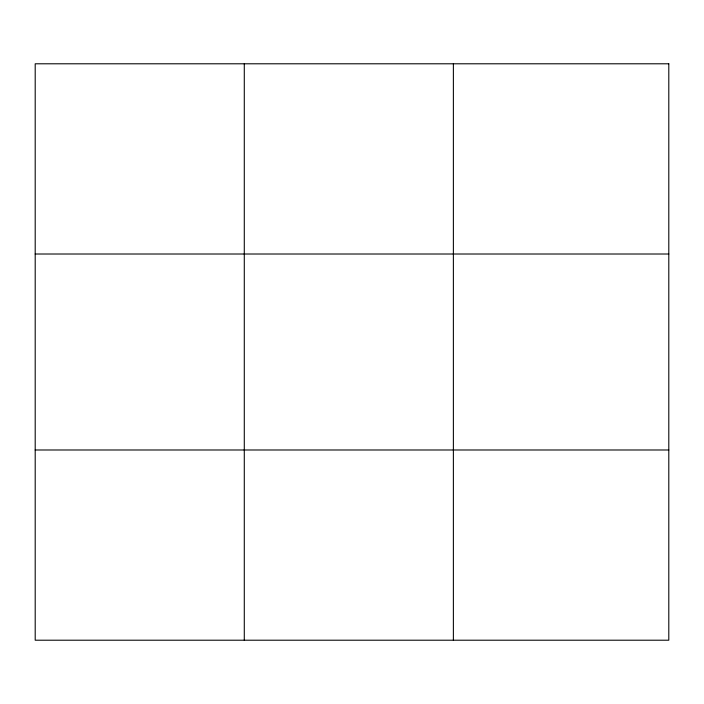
<?xml version="1.0" encoding="UTF-8"?>
<svg xmlns="http://www.w3.org/2000/svg" width="704" height="704" viewBox="0 0 704 704"><rect width="100%" height="100%" fill="white"/><g stroke="black" fill="none" stroke-linecap="round" stroke-linejoin="round"><path stroke-width="1.06" d="M244.288 640.209L244.288 63.791M453.376 640.209L453.376 63.791M35.2 254.012L668.8 254.012M35.2 449.988L668.8 449.988M668.8 63.791L668.8 640.209L35.2 640.209L35.2 63.791L668.8 63.791"/></g></svg>
